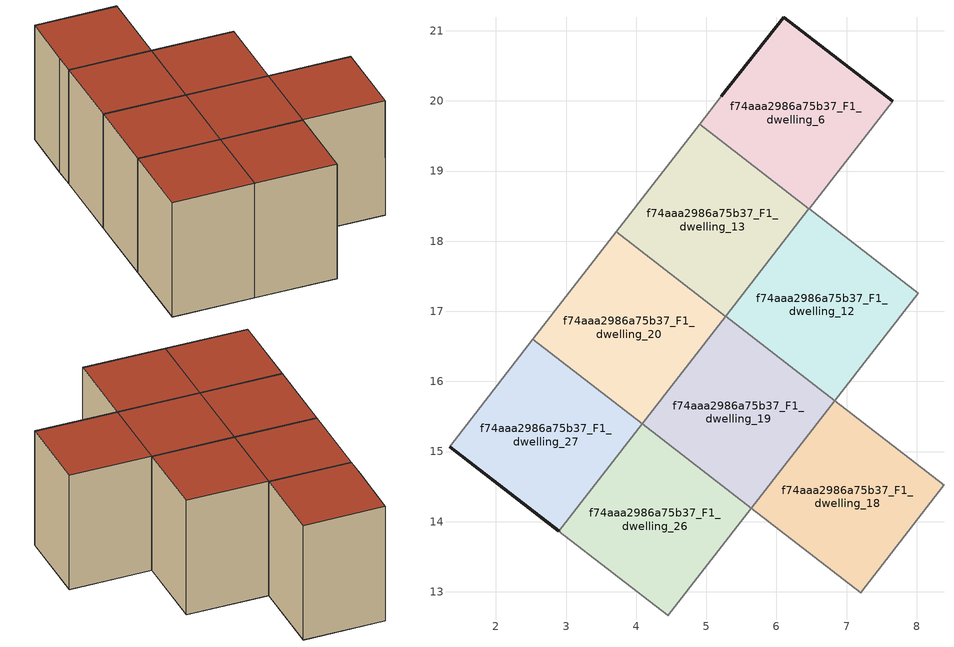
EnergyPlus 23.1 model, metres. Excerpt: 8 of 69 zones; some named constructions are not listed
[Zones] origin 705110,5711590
f74aaa2986a75b37_F1_dwelling_12
 floor to f74aaa2986a75b37_F0_dwelling_12 (EU_floor_Construction): 6.83,15.72 8.02,17.25 6.46,18.46 5.27,16.93 z3
 wall to f74aaa2986a75b37_F1_dwelling_13 (EU_wall_Construction): 5.27,16.93 6.46,18.46 z3:6
 wall to f74aaa2986a75b37_F1_dwelling_11 (EU_wall_Construction): 8.02,17.25 6.83,15.72 z3:6
 wall to f74aaa2986a75b37_F1_dwelling_5 (EU_wall_Construction): 6.47,18.46 8.02,17.25 z3:6
 wall to f74aaa2986a75b37_F1_dwelling_19 (EU_wall_Construction): 6.83,15.72 5.27,16.93 z3:6
 wall to f74aaa2986a75b37_F1_dwelling_6 (EU_wall_Construction): 6.46,18.46,6 6.46,18.46,4.5 6.47,18.46,6
 roof outside (EU_roof_Construction): 8.02,17.25 6.83,15.72 5.27,16.93 6.46,18.46 z6
f74aaa2986a75b37_F1_dwelling_13
 floor to f74aaa2986a75b37_F0_dwelling_13 (EU_floor_Construction): 5.27,16.93 6.46,18.46 4.9,19.67 3.72,18.14 z3
 wall adiabatic (EU_wall_Construction): 3.72,18.14 4.9,19.67 z3:6
 wall to f74aaa2986a75b37_F1_dwelling_6 (EU_wall_Construction): 4.9,19.67 6.46,18.46 z3:6
 wall to f74aaa2986a75b37_F1_dwelling_20 (EU_wall_Construction): 5.27,16.93 3.72,18.14 z3:6
 roof outside (EU_roof_Construction): 6.46,18.46 5.27,16.93 3.72,18.14 4.9,19.67 z6
f74aaa2986a75b37_F1_dwelling_18
 floor to f74aaa2986a75b37_F0_dwelling_18 (EU_floor_Construction): 7.2,12.98 8.39,14.52 6.83,15.72 5.64,14.19 z3
 wall to f74aaa2986a75b37_F1_dwelling_19 (EU_wall_Construction): 5.64,14.19 6.83,15.72 z3:6
 wall to f74aaa2986a75b37_F1_dwelling_17 (EU_wall_Construction): 8.39,14.52 7.2,12.98 z3:6
 wall to f74aaa2986a75b37_F1_dwelling_11 (EU_wall_Construction): 6.83,15.72 8.39,14.52 z3:6
 wall to f74aaa2986a75b37_F1_dwelling_25 (EU_wall_Construction): 7.2,12.99 5.64,14.19 z3:6
 wall to f74aaa2986a75b37_F1_dwelling_24 (EU_wall_Construction): 7.2,12.98,6 7.2,12.98,4.5 7.2,12.99,6
 roof outside (EU_roof_Construction): 8.39,14.52 7.2,12.98 5.64,14.19 6.83,15.72 z6
f74aaa2986a75b37_F1_dwelling_19
 floor to f74aaa2986a75b37_F0_dwelling_19 (EU_floor_Construction): 5.64,14.19 6.83,15.72 5.27,16.93 4.08,15.4 z3
 wall to f74aaa2986a75b37_F1_dwelling_20 (EU_wall_Construction): 4.08,15.4 5.27,16.93 z3:6
 wall to f74aaa2986a75b37_F1_dwelling_26 (EU_wall_Construction): 5.64,14.19 4.08,15.4 z3:6
 roof outside (EU_roof_Construction): 6.83,15.72 5.64,14.19 4.08,15.4 5.27,16.93 z6
f74aaa2986a75b37_F1_dwelling_20
 floor to f74aaa2986a75b37_F0_dwelling_20 (EU_floor_Construction): 4.08,15.4 5.27,16.93 3.72,18.14 2.53,16.61 z3
 wall adiabatic (EU_wall_Construction): 2.53,16.61 3.72,18.14 z3:6
 wall to f74aaa2986a75b37_F1_dwelling_27 (EU_wall_Construction): 4.08,15.4 2.53,16.61 z3:6
 roof outside (EU_roof_Construction): 5.27,16.93 4.08,15.4 2.53,16.61 3.72,18.14 z6
f74aaa2986a75b37_F1_dwelling_26
 floor to f74aaa2986a75b37_F0_dwelling_26 (EU_floor_Construction): 4.45,12.66 5.64,14.19 4.08,15.4 2.9,13.87 z3
 wall to f74aaa2986a75b37_F1_dwelling_27 (EU_wall_Construction): 2.9,13.87 4.08,15.4 z3:6
 wall to f74aaa2986a75b37_F1_dwelling_25 (EU_wall_Construction): 5.64,14.19 4.45,12.66 z3:6
 wall to f74aaa2986a75b37_F1_dwelling_33 (EU_wall_Construction): 4.45,12.66 2.9,13.87 z3:6
 roof outside (EU_roof_Construction): 5.64,14.19 4.45,12.66 2.9,13.87 4.08,15.4 z6
f74aaa2986a75b37_F1_dwelling_27
 floor to f74aaa2986a75b37_F0_dwelling_27 (EU_floor_Construction): 2.9,13.87 4.08,15.4 2.53,16.61 1.34,15.07 z3
 wall outside (EU_wall_Construction): 2.89,13.87,6 2.9,13.87,3 1.34,15.07,3 1.34,15.07,6
 wall adiabatic (EU_wall_Construction): 1.34,15.07 2.53,16.61 z3:6
 wall to f74aaa2986a75b37_F1_dwelling_33 (EU_wall_Construction): 2.9,13.87,6 2.9,13.87,3 2.89,13.87,6
 roof outside (EU_roof_Construction): 4.08,15.4 2.9,13.87 1.34,15.07 2.53,16.61 z6
f74aaa2986a75b37_F1_dwelling_6
 floor to f74aaa2986a75b37_F0_dwelling_6 (EU_floor_Construction): 6.47,18.46 7.65,19.99 6.1,21.19 5.21,20.07 4.9,19.67 z3
 wall outside (EU_wall_Construction): 5.21,20.07 6.1,21.19 7.65,19.99 z3:6
 wall adiabatic (EU_wall_Construction): 4.9,19.67 5.21,20.07 z3:6
 wall to f74aaa2986a75b37_F1_dwelling_5 (EU_wall_Construction): 7.65,19.99 6.47,18.46 z3:6
 roof outside (EU_roof_Construction): 7.65,19.99 6.47,18.46 4.9,19.67 5.21,20.07 6.1,21.19 z6
[HVACTEMPLATE:THERMOSTAT]
EU_HeatOnly_f74aaa2986a75b37_F1_dwelling_33: Constant Heating Setpoint=20; Constant Cooling Setpoint=50
[SCHEDULE:FILE] Column Number=1; Rows to Skip at Top=0; Number of Hours of Data=8760; Column Separator=Comma; Interpolate to Timestep=No; Minutes per Item=60; Adjust Schedule for Daylight Savings=Yes
Name | File
EU_Step8_GainSchedule_f74aaa2986a75b37_F0_dwelling_24_f000 | ../../schedules/f74aaa2986a75b37/f74aaa2986a75b37_F0_dwelling_24_f000_gain.csv
EU_Step8_GainSchedule_f74aaa2986a75b37_F0_dwelling_25_f000 | ../../schedules/f74aaa2986a75b37/f74aaa2986a75b37_F0_dwelling_25_f000_gain.csv
EU_Step8_GainSchedule_f74aaa2986a75b37_F0_dwelling_26_f000 | ../../schedules/f74aaa2986a75b37/f74aaa2986a75b37_F0_dwelling_26_f000_gain.csv
EU_Step8_GainSchedule_f74aaa2986a75b37_F0_dwelling_27_f000 | ../../schedules/f74aaa2986a75b37/f74aaa2986a75b37_F0_dwelling_27_f000_gain.csv
EU_Step8_GainSchedule_f74aaa2986a75b37_F0_dwelling_28_f000 | ../../schedules/f74aaa2986a75b37/f74aaa2986a75b37_F0_dwelling_28_f000_gain.csv
EU_Step8_GainSchedule_f74aaa2986a75b37_F0_dwelling_29_f000 | ../../schedules/f74aaa2986a75b37/f74aaa2986a75b37_F0_dwelling_29_f000_gain.csv
EU_Step8_GainSchedule_f74aaa2986a75b37_F0_dwelling_30_f000 | ../../schedules/f74aaa2986a75b37/f74aaa2986a75b37_F0_dwelling_30_f000_gain.csv
EU_Step8_GainSchedule_f74aaa2986a75b37_F0_dwelling_31_f000 | ../../schedules/f74aaa2986a75b37/f74aaa2986a75b37_F0_dwelling_31_f000_gain.csv
EU_Step8_GainSchedule_f74aaa2986a75b37_F0_dwelling_32_f000 | ../../schedules/f74aaa2986a75b37/f74aaa2986a75b37_F0_dwelling_32_f000_gain.csv
EU_Step8_GainSchedule_f74aaa2986a75b37_F0_dwelling_33_f000 | ../../schedules/f74aaa2986a75b37/f74aaa2986a75b37_F0_dwelling_33_f000_gain.csv
EU_Step8_GainSchedule_f74aaa2986a75b37_F0_dwelling_34_f000 | ../../schedules/f74aaa2986a75b37/f74aaa2986a75b37_F0_dwelling_34_f000_gain.csv
